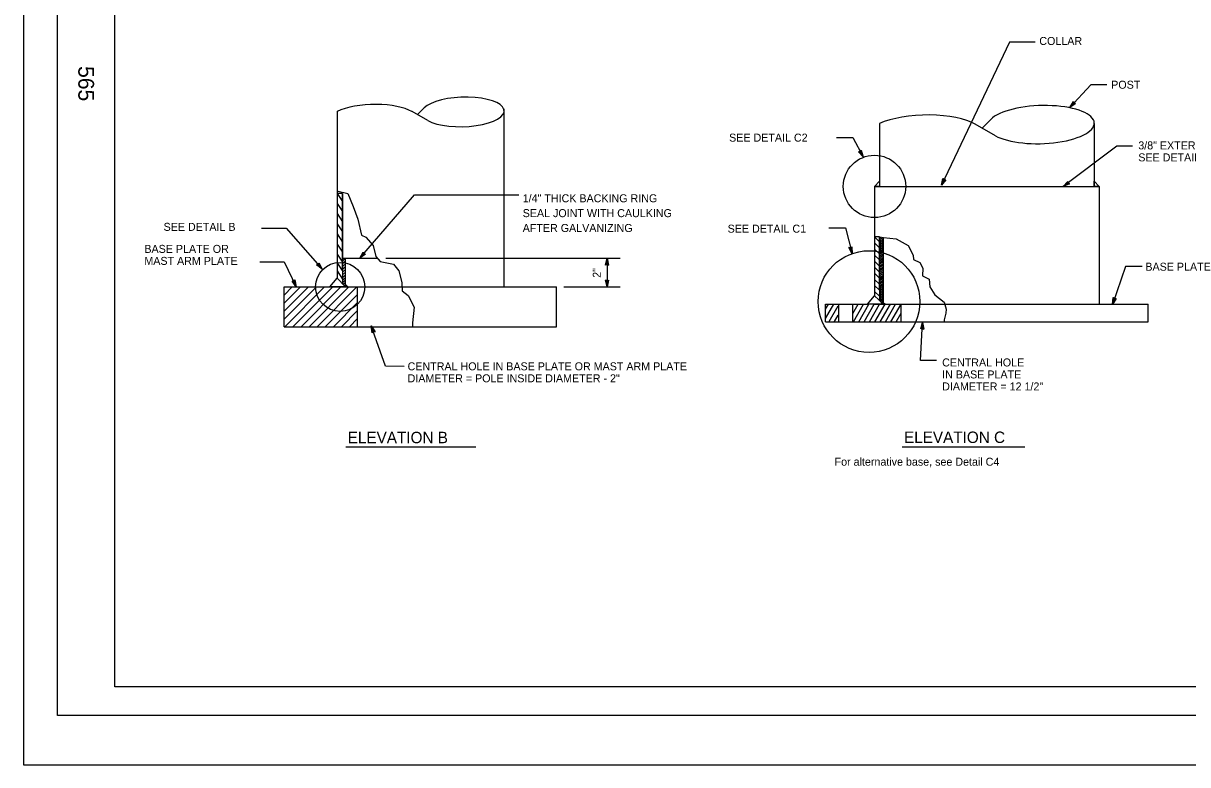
# Model space of a CAD drawing. Extents: x -894 to 866, y -472 to 714.
# Drawn here: x -894 to 125, y -472 to 177 of the extents above; entities that cross this region are included whole.
import ezdxf

# ---------------------------------------------------------------- set-up
doc = ezdxf.new("R2010")
doc.units = 0
for name, color, linetype in [('border_PLOTTING-ELEMENTS', 7, 'Continuous'), ('border_rw_22x34_Cut_Lines', 7, 'Continuous'), ('border_SHEET', 7, 'Continuous'), ('border_WITHIN-BORDER-anno', 7, 'Continuous'), ('es_DETAIL', 7, 'Continuous'), ('es_DETAIL-anno', 7, 'Continuous'), ('pp_PRESENTATION', 7, 'Continuous')]:
    doc.layers.add(name, color=color, linetype=linetype)

msp = doc.modelspace()

# ---------------------------------------------------------------- linework, layer by layer
at = {"layer": 'border_PLOTTING-ELEMENTS'}
for points in [[(-894, -472.4), (866, -472.4), (866, 713.6), (-894, 713.6)], [(-864, 670.6), (836, 670.6), (836, -429.4), (-864, -429.4)]]:
    msp.add_lwpolyline(points, close=True, dxfattribs=at)
at = {"layer": 'border_rw_22x34_Cut_Lines'}
msp.add_lwpolyline([(-864, 670.6), (836, 670.6), (836, -429.4), (-864, -429.4)], close=True, dxfattribs=at)
at = {"layer": 'border_SHEET'}
for p, q in [((-814, -404.4), (-814, 645.6)), ((811, -404.4), (-814, -404.4))]:
    msp.add_line(p, q, dxfattribs=at)
at = {"layer": 'es_DETAIL'}
for p, q in [((-549.4, 96.5), (-543.3, 102.6)), ((-619.4, 99.6), (-619.4, -46.5)), ((-540.2, 91.5), (-553.9, 99.3)), ((-473.6, 101.8), (-473.6, -54.2)), ((-55.3, 84.6), (-47.5, 92.5)), ((-145, 88.9), (-145, 33.8)), ((-43.5, 78.2), (-61.1, 88.2)), ((43, 88.9), (43, 33.8)), ((-149.3, 33.8), (-145, 38.5)), ((-149.3, 33.8), (-149.3, -61.9)), ((-149.3, 33.8), (47.2, 33.8)), ((-149.3, 33.8), (-149.3, 33.8)), ((-145, 33.8), (-145, 33.8)), ((47.2, 33.8), (43, 38.5)), ((43, 33.8), (43, 33.8)), ((47.2, 33.8), (47.2, -69.4)), ((47.2, 33.8), (47.2, 33.8)), ((-614.9, 27.7), (-619.4, 27.7)), ((-619.4, 27.7), (-619.4, 27.7)), ((-619.4, 27.7), (-614.9, 20.6)), ((-614.9, 27.7), (-614.9, -51.2)), ((-614.9, -38.4), (-614.9, 27.7)), ((-473.6, 27.7), (-473.6, 27.7)), ((-619.4, 18.9), (-614.9, 11.7)), ((-619.4, 10), (-614.9, 2.9)), ((-619.4, 1.1), (-614.9, -6)), ((-619.4, -7.8), (-614.9, -14.9)), ((-619.4, -16.7), (-614.9, -23.8)), ((-145, -10.4), (-149.3, -10.4)), ((-149.3, -10.4), (-149.3, -10.4)), ((-149.3, -10.4), (-145, -14.7)), ((-149.3, -15.7), (-145, -20)), ((-145, -10.4), (-145, -66.1)), ((-145, -57.1), (-145, -10.4)), ((-145, -10.4), (-141.4, -10.9)), ((-145, -11.3), (-143.8, -10.6)), ((-145, -12.7), (-142.4, -11.2)), ((-145, -14.2), (-141.4, -12.1)), ((-145, -15.6), (-141.4, -13.5)), ((-145, -17.1), (-141.4, -15)), ((-145, -18.5), (-141.4, -16.4)), ((-145, -20), (-141.4, -17.9)), ((-145, -21.4), (-141.4, -19.3)), ((-141.4, -69.4), (-141.4, -10.9)), ((47.2, -10.4), (47.2, -10.4)), ((-619.4, -25.5), (-614.9, -32.6)), ((-614.9, -31.6), (-612.2, -29.1)), ((-614.9, -29.1), (-584.3, -29.1)), ((-612, -54.2), (-612, -29.1)), ((-149.3, -21), (-145, -25.3)), ((-149.3, -26.3), (-145, -30.6)), ((-145.1, -24.3), (-141.4, -22.2)), ((-145.1, -25.8), (-141.4, -23.6)), ((-145.1, -27.2), (-141.4, -25.1)), ((-145.1, -28.7), (-141.4, -26.5)), ((-145.1, -30.1), (-141.4, -28)), ((-145.1, -31.6), (-141.4, -29.4)), ((-145, -22.8), (-141.4, -20.8)), ((-619.6, -32.8), (-615, -39.9)), ((-619.4, -40.2), (-614.9, -47.3)), ((-614.9, -34), (-612, -31.4)), ((-614.9, -36.4), (-612, -33.9)), ((-614.9, -38.9), (-612, -36.3)), ((-614.9, -41.3), (-612, -38.8)), ((-149.3, -31.6), (-145, -35.9)), ((-149.3, -36.9), (-145, -41.2)), ((-145.1, -33), (-141.4, -30.9)), ((-145.1, -34.4), (-141.4, -32.3)), ((-145.1, -35.9), (-141.4, -33.7)), ((-145.1, -37.3), (-141.4, -35.2)), ((-145.1, -38.8), (-141.4, -36.6)), ((-145.1, -40.2), (-141.4, -38.1)), ((-145.1, -41.7), (-141.4, -39.5)), ((-625.9, -54.2), (-619.4, -46.5)), ((-625.9, -54.2), (-619.4, -46.5)), ((-619.4, -46.5), (-612.4, -53.7)), ((-619.4, -46.5), (-612.4, -53.7)), ((-614.9, -43.7), (-612, -41.2)), ((-614.9, -46.2), (-612, -43.6)), ((-614.9, -48.6), (-612, -46)), ((-614.9, -50.5), (-612, -47.9)), ((-614.1, -52), (-612, -50.1)), ((-149.3, -42.2), (-145, -46.5)), ((-149.3, -47.6), (-145, -51.8)), ((-145.1, -43.1), (-141.4, -41)), ((-145.1, -44.5), (-141.4, -42.4)), ((-145, -45.8), (-141.4, -43.8)), ((-145, -47.3), (-141.4, -45.2)), ((-145, -48.7), (-141.4, -46.6)), ((-145, -50.2), (-141.4, -48.1)), ((-145, -51.6), (-141.4, -49.5)), ((-665.7, -54.2), (-427.4, -54.2)), ((-665.7, -89), (-665.7, -54.2)), ((-665.7, -54.2), (-665.7, -54.2)), ((-665.7, -61.3), (-658.7, -54.2)), ((-665.7, -68.3), (-651.6, -54.2)), ((-665.7, -75.4), (-644.5, -54.2)), ((-665.7, -82.5), (-637.5, -54.2)), ((-665.2, -89), (-630.4, -54.2)), ((-658.1, -89), (-623.3, -54.2)), ((-651, -89), (-616.2, -54.2)), ((-644, -89), (-609.2, -54.2)), ((-636.9, -89), (-602.1, -54.2)), ((-629.8, -89), (-601.5, -60.7)), ((-612, -54.2), (-625.9, -54.2)), ((-612, -54.2), (-625.9, -54.2)), ((-613.1, -53), (-612, -52.1)), ((-612.4, -53.7), (-612, -54.2)), ((-612.4, -53.7), (-612, -54.2)), ((-601.5, -89), (-601.5, -54.2)), ((-427.4, -89), (-427.4, -54.2)), ((-149.3, -52.9), (-145, -57.1)), ((-149.3, -58.2), (-145, -62.4)), ((-145, -53.1), (-141.4, -51)), ((-145, -54.5), (-141.4, -52.4)), ((-145, -55.9), (-141.4, -53.9)), ((-145, -57.4), (-141.4, -55.3)), ((-145, -58.8), (-141.4, -56.8)), ((-145, -60.3), (-141.4, -58.2)), ((-145, -61.7), (-141.4, -59.6)), ((-145, -63.2), (-141.4, -61.1)), ((-622.7, -89), (-601.5, -67.7)), ((-192.2, -73.8), (-189.5, -69.3)), ((-192.2, -81.9), (-184.9, -69.3)), ((-192.2, -69.4), (-155.3, -69.4)), ((-192.2, -84.7), (-192.2, -69.4)), ((-189, -84.5), (-181.1, -70.8)), ((-180.5, -84.7), (-180.5, -69.4)), ((-168.3, -84.7), (-168.3, -69.4)), ((-168.3, -69.4), (-168.3, -69.4)), ((-168.3, -77.5), (-163.6, -69.4)), ((-167.9, -69.4), (-167.9, -69.4)), ((-167.7, -84.7), (-158.9, -69.4)), ((-163, -84.7), (-154.2, -69.4)), ((-158.3, -84.7), (-149.5, -69.4)), ((-155.3, -69.4), (-149.3, -61.9)), ((-155.3, -69.4), (-149.3, -61.9)), ((-141.8, -69.4), (-155.3, -69.4)), ((-141.4, -69.4), (-155.3, -69.4)), ((-153.6, -84.7), (-144.8, -69.4)), ((-149.3, -61.9), (-145.5, -65.6)), ((-149.3, -61.9), (-145.5, -65.6)), ((-149.3, -69.4), (90.1, -69.4)), ((-148.9, -84.7), (-140.1, -69.4)), ((-145.5, -65.6), (-141.8, -69.4)), ((-145.5, -65.6), (-141.4, -69.4)), ((-145, -64.6), (-141.4, -62.5)), ((-145, -66.1), (-141.4, -64)), ((-144.3, -84.7), (-135.4, -69.4)), ((-144.2, -66.9), (-141.4, -65.4)), ((-143.4, -67.8), (-141.4, -66.7)), ((-141.4, -68.1), (-139.7, -69.4)), ((-141.4, -69.4), (-141.4, -69.4)), ((-139.6, -84.7), (-130.8, -69.4)), ((-134.9, -84.7), (-126.1, -69.4)), ((-126, -84.7), (-126, -69.4)), ((90.1, -84.7), (90.1, -69.4)), ((-615.7, -89), (-601.5, -74.8)), ((-184.3, -84.5), (-181, -78.8)), ((-130.2, -84.7), (-126, -77.3)), ((-665.7, -89), (-427.4, -89)), ((-608.6, -89), (-601.5, -81.9)), ((-601.5, -89), (-601.5, -88.9)), ((-192.2, -84.7), (90.1, -84.7))]:
    msp.add_line(p, q, dxfattribs=at)
for points in [[(-149.3, 33.8), (-145, 38.5), (-145, 33.8)], [(43, 38.5), (47.2, 33.8), (43, 33.8)], [(-612, -54.2), (-610, -54.2), (-612, -52.2)], [(-612, -52.2), (-610, -54.2), (-612, -54.2)], [(-141.4, -68.1), (-139.7, -69.4), (-141.4, -69.4)]]:
    msp.add_lwpolyline(points, close=True, dxfattribs=at)
for centre, major_axis, ratio, start_param, end_param in [((-509.4, 99), (36.1, 1.1), 0.35759, 3.680519, 9.064202), ((-588.6, 91.2), (40, 1.2), 0.35759, 0.513057, 2.442082), ((-3.7, 87.9), (46.7, 1.4), 0.356987, 3.680519, 9.064202), ((-105.9, 77.8), (51.6, 1.5), 0.35759, 0.513057, 2.421686)]:
    msp.add_ellipse(centre, major_axis=major_axis, ratio=ratio, start_param=start_param, end_param=end_param, dxfattribs=at)
at = {"layer": 'es_DETAIL-anno'}
for p, q in [((-576.8, -29.1), (-371.8, -29.1)), ((-383.3, -29.1), (-383.3, -54.2)), ((-421.2, -54.2), (-371.8, -54.2)), ((-611.8, -194.3), (-498.1, -194.3)), ((-125.1, -194.1), (-17.7, -194.1))]:
    msp.add_line(p, q, dxfattribs=at)
for points in [[(-8.7, 160.1), (-31.3, 160.1), (-90.7, 34.8)], [(54.1, 122.7), (40, 122.7), (21.6, 102.8)], [(-182.6, 76.5), (-168.3, 76.5), (-159.3, 59.7)], [(76.4, 69.1), (62.8, 69.1), (15.9, 33.6)], [(-619.6, 29.9), (-610.1, 27.7), (-605.3, 16.3), (-601.2, 5), (-598.2, -8.8), (-594.2, -10.7), (-588, -18), (-585.5, -27.5), (-581.9, -31.8), (-570.1, -34.2), (-565.5, -40.1), (-562.8, -50.4), (-562.5, -57.5), (-557.4, -61.8), (-552, -71.8), (-553.6, -85.7), (-553.6, -88.4)], [(-599.6, -29.1), (-551.9, 26.5), (-460.4, 26.5)], [(-685.7, -2.8), (-664.1, -2.8), (-632.6, -38.5)], [(-189.3, -2.6), (-174.8, -2.6), (-168.9, -25.1)], [(-141.4, -10.9), (-130.3, -12.2), (-119.8, -17.9), (-115.5, -26.5), (-115.2, -30.1), (-109.5, -32.8), (-106.9, -37.9), (-107.2, -44.4), (-101.4, -47.4), (-100.9, -54.2), (-96.4, -61.1), (-88.2, -67.4), (-86.7, -73.7), (-86.9, -77.1), (-88.4, -83.1), (-88.4, -84.4)], [(-687, -32.2), (-665.9, -32.1), (-655.2, -54)], [(85, -36.3), (70.2, -36.3), (58.8, -69.5)], [(-560.7, -123.8), (-577, -123.6), (-589.6, -88.3)], [(-95, -118.7), (-109.1, -118.7), (-107.2, -85.2)]]:
    msp.add_lwpolyline(points, dxfattribs=at)
for points in [[(26.6, 106.3), (21.6, 102.8), (24.7, 108.1), (24.8, 107.7), (22.6, 103.8), (26.2, 106.4), (25.8, 106.4), (23.5, 104.8), (24.9, 107.3), (25, 106.9), (24.4, 105.8), (25.4, 106.5), (25.1, 106.6), (24.7, 108.1), (25.1, 106.6)], [(-160.9, 65.5), (-159.3, 59.7), (-163.2, 64.2), (-162.8, 64.2), (-159.9, 60.9), (-161.1, 65.1), (-161.3, 64.8), (-160.5, 62.1), (-162.4, 64.2), (-162, 64.2), (-161.2, 63.3), (-161.5, 64.4), (-161.7, 64.2), (-163.2, 64.2), (-161.7, 64.2)], [(-87, 39.5), (-90.7, 34.8), (-89.4, 40.7), (-89.1, 40.3), (-90.1, 36), (-87.4, 39.5), (-87.8, 39.5), (-89.5, 37.2), (-88.9, 40), (-88.7, 39.6), (-89, 38.5), (-88.2, 39.4), (-88.5, 39.4), (-89.4, 40.7), (-88.5, 39.4)], [(21.4, 36.1), (15.9, 33.6), (19.8, 38.2), (19.8, 37.8), (17, 34.4), (21, 36.3), (20.6, 36.4), (18, 35.2), (19.9, 37.4), (19.9, 37), (19.1, 36), (20.3, 36.6), (20, 36.7), (19.8, 38.2), (20, 36.7)], [(-169.1, -19), (-168.9, -25.1), (-171.7, -19.7), (-171.3, -19.8), (-169.3, -23.8), (-169.4, -19.3), (-169.7, -19.6), (-169.6, -22.5), (-170.9, -19.9), (-170.5, -20.1), (-169.9, -21.1), (-170, -19.9), (-170.2, -20.1), (-171.7, -19.7), (-170.2, -20.1)], [(-594.7, -25.5), (-599.6, -29.1), (-596.7, -23.8), (-596.6, -24.2), (-598.7, -28.1), (-595.1, -25.4), (-595.5, -25.4), (-597.8, -27.1), (-596.5, -24.6), (-596.4, -25), (-596.9, -26), (-596, -25.3), (-596.3, -25.3), (-596.7, -23.8), (-596.3, -25.3)], [(-384.6, -35), (-383.3, -29.1), (-382, -35), (-382.4, -34.8), (-383.3, -30.5), (-384.3, -34.8), (-383.9, -34.6), (-383.3, -31.9), (-382.7, -34.6), (-383.1, -34.4), (-383.3, -33.2), (-383.6, -34.4), (-383.3, -34.3), (-382, -35), (-383.3, -34.3)], [(-635.5, -33.2), (-632.6, -38.5), (-637.5, -34.9), (-637.1, -34.8), (-633.5, -37.4), (-635.6, -33.6), (-635.8, -33.9), (-634.4, -36.4), (-636.7, -34.8), (-636.3, -34.7), (-635.3, -35.4), (-635.9, -34.3), (-636, -34.6), (-637.5, -34.9), (-636, -34.6)], [(-656.6, -48.1), (-655.2, -54), (-658.9, -49.2), (-658.5, -49.3), (-655.8, -52.7), (-656.8, -48.4), (-657, -48.8), (-656.4, -51.5), (-658.1, -49.3), (-657.7, -49.3), (-657, -50.3), (-657.3, -49.1), (-657.4, -49.4), (-658.9, -49.2), (-657.4, -49.4)], [(-382, -48.3), (-383.3, -54.2), (-384.6, -48.3), (-384.3, -48.5), (-383.3, -52.8), (-382.3, -48.5), (-382.7, -48.7), (-383.3, -51.5), (-383.9, -48.7), (-383.6, -48.9), (-383.3, -50.1), (-383, -48.9), (-383.3, -49.1), (-384.6, -48.3), (-383.3, -49.1)], [(62, -64.4), (58.8, -69.5), (59.5, -63.5), (59.8, -63.8), (59.3, -68.2), (61.6, -64.5), (61.2, -64.5), (59.7, -67), (60, -64.1), (60.3, -64.5), (60.2, -65.7), (60.8, -64.6), (60.5, -64.7), (59.5, -63.5), (60.5, -64.7)], [(-588.8, -94.3), (-589.6, -88.3), (-586.3, -93.4), (-586.7, -93.3), (-589.1, -89.6), (-588.6, -94), (-588.3, -93.7), (-588.6, -90.8), (-587.1, -93.2), (-587.5, -93.2), (-588.2, -92.1), (-588, -93.3), (-587.8, -93.1), (-586.3, -93.4), (-587.8, -93.1)], [(-108.8, -91), (-107.2, -85.2), (-106.2, -91.1), (-106.5, -90.9), (-107.2, -86.5), (-108.5, -90.8), (-108.1, -90.6), (-107.3, -87.9), (-106.9, -90.7), (-107.2, -90.4), (-107.4, -89.2), (-107.7, -90.4), (-107.5, -90.3), (-106.2, -91.1), (-107.5, -90.3)]]:
    msp.add_lwpolyline(points, close=True, dxfattribs=at)
at = {"layer": 'pp_PRESENTATION'}
for centre, radius in [((-149.3, 33.8), 27.3), ((-154.1, -67), 44.5), ((-616.8, -54.2), 21.5)]:
    msp.add_circle(centre, radius, dxfattribs=at)

# ---------------------------------------------------------------- texts
at = {"layer": 'border_WITHIN-BORDER-anno'}
msp.add_text('565', height=13.78, rotation=270, dxfattribs=at).set_placement((-845.9, 139.1))
at = {"layer": 'es_DETAIL-anno'}
for s, height, p in [('COLLAR', 7, (-5.1, 157.6)), ('POST', 7, (57.8, 119.3)), ('SEE DETAIL C2', 7, (-276.5, 73)), ('SEE DETAIL B', 7, (-771.3, -5.1)), ('SEE DETAIL C1', 7, (-277.8, -6.7)), ('BASE PLATE OR', 7, (-788.1, -24.4)), ('MAST ARM PLATE', 7, (-788.1, -34.9)), ('BASE PLATE', 7, (87.7, -40)), ('CENTRAL HOLE IN BASE PLATE OR MAST ARM PLATE', 7, (-557.8, -127.2)), ('CENTRAL HOLE', 7, (-90.1, -123.8)), ('DIAMETER = POLE INSIDE DIAMETER - 2"', 7, (-557.8, -137.7)), ('IN BASE PLATE', 7, (-90.1, -134.3)), ('DIAMETER = 12 1/2"', 7, (-90.1, -144.8)), ('ELEVATION B', 10, (-610.2, -191)), ('ELEVATION C', 10, (-123.5, -190.8)), ('For alternative base, see Detail C4', 7, (-184.2, -210.7))]:
    msp.add_text(s, height=height, dxfattribs=at).set_placement(p)
for s, rotation, p in [('3/8" EXTERNAL COLLAR (CONTINUOUS)', 360, (81.5, 66.2)), ('SEE DETAIL C3 FOR SPLICE', 360, (81.5, 55.7)), ('1/4" THICK BACKING RING', 360, (-457.1, 19.9)), ('SEAL JOINT WITH CAULKING', 360, (-457.1, 6.9)), ('AFTER GALVANIZING', 360, (-457.1, -6.1)), ('2"', 90, (-388.8, -46.2))]:
    msp.add_text(s, height=7, rotation=rotation, dxfattribs=at).set_placement(p)

doc.saveas('drawing.dxf')
